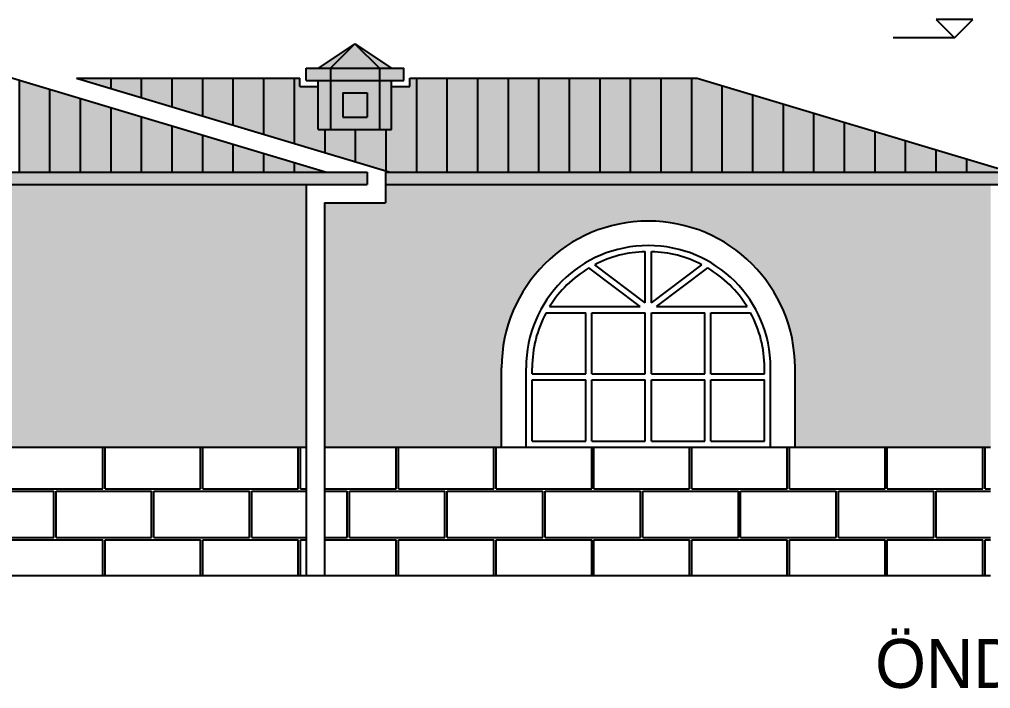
# Model space of a CAD drawing. Extents: x 9483 to 67306, y -5730 to 5191.
# Drawn here: x 22454 to 23249, y -749 to -201 of the extents above; entities that cross this region are included whole.
import ezdxf

# ---------------------------------------------------------------- set-up
doc = ezdxf.new("R2010")
doc.units = 0
doc.header["$MEASUREMENT"] = 0
for name, color, linetype in [('duvar', 3, 'CONTINUOUS'), ('kolon', 1, 'CONTINUOUS'), ('Layer1', 4, 'CONTINUOUS'), ('yazı', 6, 'CONTINUOUS'), ('ölçü', 5, 'CONTINUOUS')]:
    doc.layers.add(name, color=color, linetype=linetype)

msp = doc.modelspace()

# ---------------------------------------------------------------- hatches: boundary and pattern name
at = {"layer": 'Layer1'}
h = msp.add_hatch(color=6, dxfattribs=at)
h.dxf.hatch_style = 1
h.set_gradient(color1=(255, 0, 0), color2=(255, 219, 219), one_color=1, tint=0.93, name='CYLINDER')
h.paths.add_polyline_path([(22728.65688, -221.03672), (22698.65688, -241.03672), (22708.65688, -241.03672)])
h = msp.add_hatch(color=6, dxfattribs=at)
h.dxf.hatch_style = 1
h.set_gradient(color1=(255, 0, 0), color2=(255, 219, 219), one_color=1, tint=0.93, name='CYLINDER')
h.paths.add_polyline_path([(22728.65688, -221.03672), (22708.65688, -241.03672), (22748.65688, -241.03672)])
h = msp.add_hatch(color=6, dxfattribs=at)
h.dxf.hatch_style = 1
h.set_gradient(color1=(255, 0, 0), color2=(255, 219, 219), one_color=1, tint=0.93, name='CYLINDER')
h.paths.add_polyline_path([(22728.65688, -221.03672), (22748.65688, -241.03672), (22758.65688, -241.03672)])
h = msp.add_hatch(color=6, dxfattribs=at)
h.dxf.hatch_style = 1
h.set_gradient(color1=(255, 0, 0), color2=(255, 219, 219), one_color=1, tint=0.93, name='CYLINDER')
h.paths.add_polyline_path([(22708.65688, -241.03672), (22688.65688, -241.03672), (22688.65688, -251.03672), (22708.65688, -251.03672)])
h.paths.add_polyline_path([(22748.65688, -241.03672), (22708.65688, -241.03672), (22708.65688, -251.03672), (22748.65688, -251.03672)])
h.paths.add_polyline_path([(22768.65688, -241.03672), (22748.65688, -241.03672), (22748.65688, -251.03672), (22768.65688, -251.03672)])
h = msp.add_hatch(color=35, dxfattribs=at)
h.dxf.hatch_style = 1
h.set_gradient(color1=(255, 0, 0), color2=(255, 209, 209), one_color=1, tint=0.91, name='CYLINDER')
h.paths.add_polyline_path([(22479.15191, -258.18523), (22454.15191, -250.68523), (22454.15191, -326.03672), (22479.15191, -326.03672)])
h = msp.add_hatch(color=35, dxfattribs=at)
h.dxf.hatch_style = 1
h.set_gradient(color1=(255, 0, 0), color2=(255, 209, 209), one_color=1, tint=0.91, name='CYLINDER')
h.paths.add_polyline_path([(22529.15191, -249.03672), (22504.15191, -249.03672), (22504.15191, -250.02477), (22529.15191, -257.52477)])
h = msp.add_hatch(color=35, dxfattribs=at)
h.dxf.hatch_style = 1
h.set_gradient(color1=(255, 0, 0), color2=(255, 209, 209), one_color=1, tint=0.91, name='CYLINDER')
h.paths.add_polyline_path([(22529.15191, -249.03672), (22529.15191, -257.52477), (22554.15191, -265.02477), (22554.15191, -249.03672)])
h = msp.add_hatch(color=35, dxfattribs=at)
h.dxf.hatch_style = 1
h.set_gradient(color1=(255, 0, 0), color2=(255, 209, 209), one_color=1, tint=0.91, name='CYLINDER')
h.paths.add_polyline_path([(22579.15191, -249.03672), (22554.15191, -249.03672), (22554.15191, -265.02477), (22579.15191, -272.52477)])
h = msp.add_hatch(color=35, dxfattribs=at)
h.dxf.hatch_style = 1
h.set_gradient(color1=(255, 0, 0), color2=(255, 209, 209), one_color=1, tint=0.91, name='CYLINDER')
h.paths.add_polyline_path([(22604.15191, -249.03672), (22579.15191, -249.03672), (22579.15191, -272.52477), (22604.15191, -280.02477)])
h = msp.add_hatch(color=35, dxfattribs=at)
h.dxf.hatch_style = 1
h.set_gradient(color1=(255, 0, 0), color2=(255, 209, 209), one_color=1, tint=0.91, name='CYLINDER')
h.paths.add_polyline_path([(22629.15191, -249.03672), (22604.15191, -249.03672), (22604.15191, -280.02477), (22629.15191, -287.52477)])
h = msp.add_hatch(color=35, dxfattribs=at)
h.dxf.hatch_style = 1
h.set_gradient(color1=(255, 0, 0), color2=(255, 209, 209), one_color=1, tint=0.91, name='CYLINDER')
h.paths.add_polyline_path([(22654.15191, -249.03672), (22629.15191, -249.03672), (22629.15191, -287.52477), (22654.15191, -295.02477)])
h = msp.add_hatch(color=35, dxfattribs=at)
h.dxf.hatch_style = 1
h.set_gradient(color1=(255, 0, 0), color2=(255, 209, 209), one_color=1, tint=0.91, name='CYLINDER')
h.paths.add_polyline_path([(22679.15191, -249.03672), (22654.15191, -249.03672), (22654.15191, -295.02477), (22679.15191, -302.52477)])
h = msp.add_hatch(color=6, dxfattribs=at)
h.dxf.hatch_style = 1
h.set_gradient(color1=(255, 0, 0), color2=(255, 219, 219), one_color=1, tint=0.93, name='CYLINDER')
h.paths.add_polyline_path([(22698.65688, -256.03672), (22683.65688, -256.03672), (22683.65688, -249.03672), (22679.15191, -249.03672), (22679.15191, -302.52477), (22704.15191, -310.02477), (22704.15191, -291.03672), (22698.65688, -291.03672)])
h = msp.add_hatch(color=6, dxfattribs=at)
h.dxf.hatch_style = 1
h.set_gradient(color1=(255, 223, 127), color2=(255, 246, 219), one_color=1, tint=0.93, name='CYLINDER')
h.paths.add_polyline_path([(22708.65688, -251.03672), (22698.65688, -251.03672), (22698.65688, -291.03672), (22708.65688, -291.03672)])
h.paths.add_polyline_path([(22758.65688, -251.03672), (22748.65688, -251.03672), (22748.65688, -291.03672), (22758.65688, -291.03672)])
h = msp.add_hatch(color=6, dxfattribs=at)
h.dxf.hatch_style = 1
h.set_gradient(color1=(255, 223, 127), color2=(255, 231, 158), one_color=1, tint=0.81, name='CYLINDER')
h.paths.add_polyline_path([(22748.65688, -251.03672), (22708.65688, -251.03672), (22708.65688, -291.03672), (22748.65688, -291.03672)])
h = msp.add_hatch(color=6, dxfattribs=at)
h.dxf.hatch_style = 1
h.set_gradient(color1=(255, 0, 0), color2=(255, 219, 219), one_color=1, tint=0.93, name='CYLINDER')
h.paths.add_polyline_path([(22779.15191, -249.03672), (22773.65688, -249.03672), (22773.65688, -256.03672), (22758.65688, -256.03672), (22758.65688, -291.03672), (22754.15191, -291.03672), (22754.15191, -325.02477), (22757.52508, -326.03672), (22779.15191, -326.03672)])
h = msp.add_hatch(color=35, dxfattribs=at)
h.dxf.hatch_style = 1
h.set_gradient(color1=(255, 0, 0), color2=(255, 209, 209), one_color=1, tint=0.91, name='CYLINDER')
h.paths.add_polyline_path([(22804.15191, -249.03672), (22779.15191, -249.03672), (22779.15191, -326.03672), (22804.15191, -326.03672)])
h = msp.add_hatch(color=35, dxfattribs=at)
h.dxf.hatch_style = 1
h.set_gradient(color1=(255, 0, 0), color2=(255, 209, 209), one_color=1, tint=0.91, name='CYLINDER')
h.paths.add_polyline_path([(22829.15191, -249.03672), (22804.15191, -249.03672), (22804.15191, -326.03672), (22829.15191, -326.03672)])
h = msp.add_hatch(color=35, dxfattribs=at)
h.dxf.hatch_style = 1
h.set_gradient(color1=(255, 0, 0), color2=(255, 209, 209), one_color=1, tint=0.91, name='CYLINDER')
h.paths.add_polyline_path([(22854.15191, -249.03672), (22829.15191, -249.03672), (22829.15191, -326.03672), (22854.15191, -326.03672)])
h = msp.add_hatch(color=35, dxfattribs=at)
h.dxf.hatch_style = 1
h.set_gradient(color1=(255, 0, 0), color2=(255, 209, 209), one_color=1, tint=0.91, name='CYLINDER')
h.paths.add_polyline_path([(22879.15191, -249.03672), (22854.15191, -249.03672), (22854.15191, -326.03672), (22879.15191, -326.03672)])
h = msp.add_hatch(color=35, dxfattribs=at)
h.dxf.hatch_style = 1
h.set_gradient(color1=(255, 0, 0), color2=(255, 209, 209), one_color=1, tint=0.91, name='CYLINDER')
h.paths.add_polyline_path([(22879.15191, -326.03672), (22904.15191, -326.03672), (22904.15191, -249.03672), (22879.15191, -249.03672)])
h = msp.add_hatch(color=35, dxfattribs=at)
h.dxf.hatch_style = 1
h.set_gradient(color1=(255, 0, 0), color2=(255, 209, 209), one_color=1, tint=0.91, name='CYLINDER')
h.paths.add_polyline_path([(22904.15191, -326.03672), (22929.15191, -326.03672), (22929.15191, -249.03672), (22904.15191, -249.03672)])
h = msp.add_hatch(color=35, dxfattribs=at)
h.dxf.hatch_style = 1
h.set_gradient(color1=(255, 0, 0), color2=(255, 209, 209), one_color=1, tint=0.91, name='CYLINDER')
h.paths.add_polyline_path([(22929.15191, -326.03672), (22954.15191, -326.03672), (22954.15191, -249.03672), (22929.15191, -249.03672)])
h = msp.add_hatch(color=35, dxfattribs=at)
h.dxf.hatch_style = 1
h.set_gradient(color1=(255, 0, 0), color2=(255, 209, 209), one_color=1, tint=0.91, name='CYLINDER')
h.paths.add_polyline_path([(22979.15191, -249.03672), (22954.15191, -249.03672), (22954.15191, -326.03672), (22979.15191, -326.03672)])
h = msp.add_hatch(color=35, dxfattribs=at)
h.dxf.hatch_style = 1
h.set_gradient(color1=(255, 0, 0), color2=(255, 209, 209), one_color=1, tint=0.91, name='CYLINDER')
h.paths.add_polyline_path([(22979.15191, -326.03672), (23004.15191, -326.03672), (23004.15191, -249.03672), (22979.15191, -249.03672)])
h = msp.add_hatch(color=35, dxfattribs=at)
h.dxf.hatch_style = 1
h.set_gradient(color1=(255, 0, 0), color2=(255, 209, 209), one_color=1, tint=0.91, name='CYLINDER')
h.paths.add_polyline_path([(23029.15191, -255.18523), (23008.65688, -249.03672), (23004.15191, -249.03672), (23004.15191, -326.03672), (23029.15191, -326.03672)])
h = msp.add_hatch(color=35, dxfattribs=at)
h.dxf.hatch_style = 1
h.set_gradient(color1=(255, 0, 0), color2=(255, 209, 209), one_color=1, tint=0.91, name='CYLINDER')
h.paths.add_polyline_path([(22504.15191, -265.68523), (22479.15191, -258.18523), (22479.15191, -326.03672), (22504.15191, -326.03672)])
h = msp.add_hatch(color=35, dxfattribs=at)
h.dxf.hatch_style = 1
h.set_gradient(color1=(255, 0, 0), color2=(255, 209, 209), one_color=1, tint=0.91, name='CYLINDER')
h.paths.add_polyline_path([(23054.15191, -262.68523), (23029.15191, -255.18523), (23029.15191, -326.03672), (23054.15191, -326.03672)])
h = msp.add_hatch(color=35, dxfattribs=at)
h.dxf.hatch_style = 1
h.set_gradient(color1=(255, 0, 0), color2=(255, 209, 209), one_color=1, tint=0.91, name='CYLINDER')
h.paths.add_polyline_path([(22529.15191, -273.18523), (22504.15191, -265.68523), (22504.15191, -326.03672), (22529.15191, -326.03672)])
h = msp.add_hatch(color=35, dxfattribs=at)
h.dxf.hatch_style = 1
h.set_gradient(color1=(255, 0, 0), color2=(255, 209, 209), one_color=1, tint=0.91, name='CYLINDER')
h.paths.add_polyline_path([(23079.15191, -270.18523), (23054.15191, -262.68523), (23054.15191, -326.03672), (23079.15191, -326.03672)])
h = msp.add_hatch(color=35, dxfattribs=at)
h.dxf.hatch_style = 1
h.set_gradient(color1=(255, 0, 0), color2=(255, 209, 209), one_color=1, tint=0.91, name='CYLINDER')
h.paths.add_polyline_path([(22529.15191, -326.03672), (22554.15191, -326.03672), (22554.15191, -280.68523), (22529.15191, -273.18523)])
h = msp.add_hatch(color=35, dxfattribs=at)
h.dxf.hatch_style = 1
h.set_gradient(color1=(255, 0, 0), color2=(255, 209, 209), one_color=1, tint=0.91, name='CYLINDER')
h.paths.add_polyline_path([(23079.15191, -326.03672), (23104.15191, -326.03672), (23104.15191, -277.68523), (23079.15191, -270.18523)])
h = msp.add_hatch(color=35, dxfattribs=at)
h.dxf.hatch_style = 1
h.set_gradient(color1=(255, 0, 0), color2=(255, 209, 209), one_color=1, tint=0.91, name='CYLINDER')
h.paths.add_polyline_path([(23104.15191, -326.03672), (23129.15191, -326.03672), (23129.15191, -285.18523), (23104.15191, -277.68523)])
h = msp.add_hatch(color=35, dxfattribs=at)
h.dxf.hatch_style = 1
h.set_gradient(color1=(255, 0, 0), color2=(255, 209, 209), one_color=1, tint=0.91, name='CYLINDER')
h.paths.add_polyline_path([(22579.15191, -288.18523), (22554.15191, -280.68523), (22554.15191, -326.03672), (22579.15191, -326.03672)])
h = msp.add_hatch(color=35, dxfattribs=at)
h.dxf.hatch_style = 1
h.set_gradient(color1=(255, 0, 0), color2=(255, 209, 209), one_color=1, tint=0.91, name='CYLINDER')
h.paths.add_polyline_path([(23129.15191, -326.03672), (23154.15191, -326.03672), (23154.15191, -292.68523), (23129.15191, -285.18523)])
h = msp.add_hatch(color=35, dxfattribs=at)
h.dxf.hatch_style = 1
h.set_gradient(color1=(255, 0, 0), color2=(255, 209, 209), one_color=1, tint=0.91, name='CYLINDER')
h.paths.add_polyline_path([(22604.15191, -295.68523), (22579.15191, -288.18523), (22579.15191, -326.03672), (22604.15191, -326.03672)])
h = msp.add_hatch(color=6, dxfattribs=at)
h.dxf.hatch_style = 1
h.set_gradient(color1=(255, 0, 0), color2=(255, 219, 219), one_color=1, tint=0.93, name='CYLINDER')
h.paths.add_polyline_path([(22729.15191, -291.03672), (22704.15191, -291.03672), (22704.15191, -310.02477), (22729.15191, -317.52477)])
h = msp.add_hatch(color=6, dxfattribs=at)
h.dxf.hatch_style = 1
h.set_gradient(color1=(255, 0, 0), color2=(255, 219, 219), one_color=1, tint=0.93, name='CYLINDER')
h.paths.add_polyline_path([(22729.15191, -291.03672), (22729.15191, -317.52477), (22754.15191, -325.02477), (22754.15191, -291.03672)])
h = msp.add_hatch(color=35, dxfattribs=at)
h.dxf.hatch_style = 1
h.set_gradient(color1=(255, 0, 0), color2=(255, 209, 209), one_color=1, tint=0.91, name='CYLINDER')
h.paths.add_polyline_path([(23179.15191, -300.18523), (23154.15191, -292.68523), (23154.15191, -326.03672), (23179.15191, -326.03672)])
h = msp.add_hatch(color=35, dxfattribs=at)
h.dxf.hatch_style = 1
h.set_gradient(color1=(255, 0, 0), color2=(255, 209, 209), one_color=1, tint=0.91, name='CYLINDER')
h.paths.add_polyline_path([(22629.15191, -326.03672), (22629.15191, -303.18523), (22604.15191, -295.68523), (22604.15191, -326.03672)])
h = msp.add_hatch(color=35, dxfattribs=at)
h.dxf.hatch_style = 1
h.set_gradient(color1=(255, 0, 0), color2=(255, 209, 209), one_color=1, tint=0.91, name='CYLINDER')
h.paths.add_polyline_path([(23204.15191, -326.03672), (23204.15191, -307.68523), (23179.15191, -300.18523), (23179.15191, -326.03672)])
h = msp.add_hatch(color=35, dxfattribs=at)
h.dxf.hatch_style = 1
h.set_gradient(color1=(255, 0, 0), color2=(255, 209, 209), one_color=1, tint=0.91, name='CYLINDER')
h.paths.add_polyline_path([(22629.15191, -303.18523), (22629.15191, -326.03672), (22654.15191, -326.03672), (22654.15191, -310.68523)])
h = msp.add_hatch(color=35, dxfattribs=at)
h.dxf.hatch_style = 1
h.set_gradient(color1=(255, 0, 0), color2=(255, 209, 209), one_color=1, tint=0.91, name='CYLINDER')
h.paths.add_polyline_path([(23229.15191, -326.03672), (23229.15191, -315.18523), (23204.15191, -307.68523), (23204.15191, -326.03672)])
h = msp.add_hatch(color=35, dxfattribs=at)
h.dxf.hatch_style = 1
h.set_gradient(color1=(255, 0, 0), color2=(255, 209, 209), one_color=1, tint=0.91, name='CYLINDER')
h.paths.add_polyline_path([(22679.15191, -318.18523), (22654.15191, -310.68523), (22654.15191, -326.03672), (22679.15191, -326.03672)])
h = msp.add_hatch(color=35, dxfattribs=at)
h.dxf.hatch_style = 1
h.set_gradient(color1=(255, 0, 0), color2=(255, 209, 209), one_color=1, tint=0.91, name='CYLINDER')
h.paths.add_polyline_path([(23229.15191, -315.18523), (23229.15191, -326.03672), (23254.15191, -326.03672), (23254.15191, -322.68523)])
h = msp.add_hatch(color=35, dxfattribs=at)
h.dxf.hatch_style = 1
h.set_gradient(color1=(255, 0, 0), color2=(255, 209, 209), one_color=1, tint=0.91, name='CYLINDER')
h.paths.add_polyline_path([(22679.15191, -318.18523), (22679.15191, -326.03672), (22704.15191, -326.03672), (22704.15191, -325.68523)])
h = msp.add_hatch(color=35, dxfattribs=at)
h.dxf.hatch_style = 1
h.set_gradient(color1=(255, 191, 0), color2=(255, 210, 77), one_color=1, tint=0.65, name='CYLINDER')
h.paths.add_polyline_path([(22378.65688, -526.03672), (22378.65688, -551.03672), (22688.65688, -551.03672), (22688.65688, -336.03672), (21878.65688, -336.03672), (21878.65688, -551.03672), (22058.65688, -551.03672), (22058.65688, -526.03672, -1)])
h = msp.add_hatch(color=35, dxfattribs=at)
h.dxf.hatch_style = 1
h.set_gradient(color1=(255, 223, 127), color2=(255, 210, 77), one_color=1, tint=0.65, name='CYLINDER')
h.paths.add_polyline_path([(23088.65688, -486.03672), (23088.65688, -551.03672), (23248.65688, -551.03672), (23248.65688, -336.03672), (22753.65688, -336.03672), (22753.65688, -351.03672), (22703.65688, -351.03672), (22703.65688, -551.03672), (22848.65688, -551.03672), (22848.65688, -486.03672, -1)])
h = msp.add_hatch(dxfattribs=at)
h.set_pattern_fill('AR-B816C,_O', color=35, scale=5)
h.set_pattern_definition([(0, (-15195.85, -186.973), (40, 40), [78.125, -1.875]), (0, (-15235.85, -185.098), (40, 40), [78.125, -1.875]), (90, (-15195.85, -186.973), (-40, 40), [-41.875, 38.125]), (90, (-15197.723, -186.973), (-40, 40), [-41.875, 38.125])])
h.paths.add_polyline_path([(21878.65688, -551.03672), (21878.65688, -656.03672), (22688.65688, -656.03672), (22688.65688, -551.03672)])
h.paths.add_polyline_path([(22703.65688, -551.03672), (22703.65688, -656.03672), (23248.65688, -656.03672), (23248.65688, -551.03672)])
at = {"layer": 'ölçü'}
h = msp.add_hatch(color=5, dxfattribs=at)
h.dxf.hatch_style = 1
h.set_gradient(color1=(255, 0, 0), color2=(255, 204, 204), one_color=1, tint=0.9, name='CYLINDER')
h.paths.add_polyline_path([(22738.65688, -326.03672), (21828.65688, -326.03672), (21828.65688, -336.03672), (22738.65688, -336.03672)])
h.paths.add_polyline_path([(23298.65688, -326.03672), (22753.65688, -326.03672), (22753.65688, -336.03672), (23298.65688, -336.03672)])

# ---------------------------------------------------------------- linework, layer by layer
at = {"layer": 'duvar'}
for p, q in [((22688.65688, -336.03672), (22688.65688, -656.03672)), ((22703.65688, -351.03672), (22703.65688, -656.03672))]:
    msp.add_line(p, q, dxfattribs=at)
at = {"layer": 'duvar', "color": 3}
for p, q in [((22848.65688, -551.03672), (22848.65688, -486.03672)), ((22868.65688, -551.03672), (22868.65688, -486.03672)), ((23068.65688, -551.03672), (23068.65688, -486.03672)), ((23088.65688, -551.03672), (23088.65688, -486.03672)), ((22848.65688, -551.03672), (22868.65688, -551.03672)), ((23068.65688, -551.03672), (23088.65688, -551.03672))]:
    msp.add_line(p, q, dxfattribs=at)
for radius in [120, 100]:
    msp.add_arc((22968.65688, -486.03672), radius, 360, 180, dxfattribs=at)
at = {"layer": 'kolon', "color": 1}
msp.add_line((21474.56448, -656.03672), (23248.65688, -656.03672), dxfattribs=at)
at = {"layer": 'Layer1', "color": 35}
for p, q in [((22338.65688, -216.03672), (22705.32355, -326.03672)), ((22728.65688, -221.03672), (22698.65688, -241.03672)), ((22728.65688, -221.03672), (22708.65688, -241.03672)), ((22728.65688, -221.03672), (22748.65688, -241.03672)), ((22728.65688, -221.03672), (22758.65688, -241.03672)), ((22688.65688, -241.03672), (22768.65688, -241.03672)), ((22708.65688, -241.03672), (22708.65688, -291.03672)), ((22748.65688, -241.03672), (22748.65688, -291.03672)), ((22454.15191, -326.03672), (22454.15191, -250.68523)), ((22500.85841, -249.03672), (22757.52508, -326.03672)), ((22500.85841, -249.03672), (22683.65688, -249.03672)), ((22504.15191, -250.02477), (22504.15191, -249.03672)), ((22529.15191, -257.52477), (22529.15191, -249.03672)), ((22554.15191, -265.02477), (22554.15191, -249.03672)), ((22579.15191, -272.52477), (22579.15191, -249.03672)), ((22604.15191, -280.02477), (22604.15191, -249.03672)), ((22629.15191, -287.52477), (22629.15191, -249.03672)), ((22654.15191, -295.02477), (22654.15191, -249.03672)), ((22679.15191, -302.52477), (22679.15191, -249.03672)), ((22688.65688, -251.03672), (22768.65688, -251.03672)), ((22773.65688, -249.03672), (23008.65688, -249.03672)), ((22779.15191, -326.03672), (22779.15191, -249.03672)), ((22804.15191, -326.03672), (22804.15191, -249.03672)), ((22829.15191, -326.03672), (22829.15191, -249.03672)), ((22854.15191, -326.03672), (22854.15191, -249.03672)), ((22879.15191, -326.03672), (22879.15191, -249.03672)), ((22904.15191, -326.03672), (22904.15191, -249.03672)), ((22929.15191, -326.03672), (22929.15191, -249.03672)), ((22954.15191, -326.03672), (22954.15191, -249.03672)), ((22979.15191, -326.03672), (22979.15191, -249.03672)), ((23004.15191, -326.03672), (23004.15191, -249.03672)), ((23008.65688, -249.03672), (23265.32355, -326.03672)), ((22479.15191, -326.03672), (22479.15191, -258.18523)), ((22683.65688, -256.03672), (22698.65688, -256.03672)), ((22718.65688, -261.03672), (22718.65688, -281.03672)), ((22718.65688, -261.03672), (22738.65688, -261.03672)), ((22738.65688, -261.03672), (22738.65688, -281.03672)), ((22758.65688, -256.03672), (22773.65688, -256.03672)), ((23029.15191, -326.03672), (23029.15191, -255.18523)), ((22504.15191, -326.03672), (22504.15191, -265.68523)), ((23054.15191, -326.03672), (23054.15191, -262.68523)), ((22529.15191, -326.03672), (22529.15191, -273.18523)), ((23079.15191, -326.03672), (23079.15191, -270.18523)), ((23104.15191, -326.03672), (23104.15191, -277.68523)), ((22554.15191, -326.03672), (22554.15191, -280.68523)), ((22718.65688, -281.03672), (22738.65688, -281.03672)), ((23129.15191, -326.03672), (23129.15191, -285.18523)), ((22579.15191, -326.03672), (22579.15191, -288.18523)), ((22698.65688, -291.03672), (22758.65688, -291.03672)), ((22704.15191, -310.02477), (22704.15191, -291.03672)), ((22729.15191, -317.52477), (22729.15191, -291.03672)), ((22754.15191, -325.02477), (22754.15191, -291.03672)), ((23154.15191, -326.03672), (23154.15191, -292.68523)), ((22604.15191, -326.03672), (22604.15191, -295.68523)), ((23179.15191, -326.03672), (23179.15191, -300.18523)), ((22629.15191, -326.03672), (22629.15191, -303.18523)), ((23204.15191, -326.03672), (23204.15191, -307.68523)), ((22654.15191, -326.03672), (22654.15191, -310.68523)), ((23229.15191, -326.03672), (23229.15191, -315.18523)), ((22679.15191, -326.03672), (22679.15191, -318.18523)), ((22704.15191, -326.03672), (22704.15191, -325.68523)), ((21828.65688, -326.03672), (22738.65688, -326.03672)), ((22753.65688, -326.03672), (23298.65688, -326.03672)), ((21828.65688, -336.03672), (22738.65688, -336.03672)), ((22753.65688, -336.03672), (23298.65688, -336.03672)), ((22703.65688, -351.03672), (22753.65688, -351.03672)), ((21878.65688, -551.03672), (22688.65688, -551.03672)), ((22703.65688, -551.03672), (23248.65688, -551.03672))]:
    msp.add_line(p, q, dxfattribs=at)
at = {"layer": 'Layer1', "color": 4}
for p, q in [((22966.15688, -432.90592), (22966.15688, -391.03672)), ((22971.15688, -432.90592), (22971.15688, -391.03672)), ((22962.00387, -436.03672), (22920.05309, -404.41153)), ((22966.15688, -432.90592), (22924.82938, -401.7506)), ((22971.15688, -432.90592), (23012.48438, -401.7506)), ((22975.30989, -436.03672), (23017.26068, -404.41153)), ((22887.87941, -436.03672), (22962.00387, -436.03672)), ((22975.30989, -436.03672), (23049.43435, -436.03672)), ((22884.99088, -441.03672), (22917.40688, -441.03672)), ((22917.40688, -491.03672), (22917.40688, -441.03672)), ((22922.40688, -491.03672), (22922.40688, -441.03672)), ((22922.40688, -441.03672), (22966.15688, -441.03672)), ((22966.15688, -491.03672), (22966.15688, -441.03672)), ((22971.15688, -491.03672), (22971.15688, -441.03672)), ((22971.15688, -441.03672), (23014.90688, -441.03672)), ((23014.90688, -491.03672), (23014.90688, -441.03672)), ((23019.90688, -491.03672), (23019.90688, -441.03672)), ((23019.90688, -441.03672), (23052.32288, -441.03672)), ((22873.65688, -491.03672), (22873.65688, -486.03672)), ((22873.65688, -491.03672), (22917.40688, -491.03672)), ((22922.40688, -491.03672), (22966.15688, -491.03672)), ((22971.15688, -491.03672), (23014.90688, -491.03672)), ((23019.90688, -491.03672), (23063.65688, -491.03672)), ((23063.65688, -491.03672), (23063.65688, -486.03672)), ((22873.65688, -546.03672), (22873.65688, -496.03672)), ((22873.65688, -496.03672), (22917.40688, -496.03672)), ((22917.40688, -546.03672), (22917.40688, -496.03672)), ((22922.40688, -546.03672), (22922.40688, -496.03672)), ((22922.40688, -496.03672), (22966.15688, -496.03672)), ((22966.15688, -546.03672), (22966.15688, -496.03672)), ((22971.15688, -546.03672), (22971.15688, -496.03672)), ((22971.15688, -496.03672), (23014.90688, -496.03672)), ((23014.90688, -546.03672), (23014.90688, -496.03672)), ((23019.90688, -546.03672), (23019.90688, -496.03672)), ((23019.90688, -496.03672), (23063.65688, -496.03672)), ((23063.65688, -546.03672), (23063.65688, -496.03672)), ((22873.65688, -546.03672), (22917.40688, -546.03672)), ((22922.40688, -546.03672), (22966.15688, -546.03672)), ((22971.15688, -546.03672), (23014.90688, -546.03672)), ((23019.90688, -546.03672), (23063.65688, -546.03672)), ((22868.65688, -551.03672), (23068.65688, -551.03672))]:
    msp.add_line(p, q, dxfattribs=at)
for start, end in [(91.50795775, 117.4737462), (62.5262538, 88.49204225), (120.77172475, 148.24313614), (31.75686386, 59.22827525), (151.72628637, 180), (360, 28.27371363)]:
    msp.add_arc((22968.65688, -486.03672), 95, start, end, dxfattribs=at)
at = {"layer": 'yazı', "color": 35}
for p, q in [((22688.65688, -251.03672), (22688.65688, -241.03672)), ((22768.65688, -251.03672), (22768.65688, -241.03672)), ((22683.65688, -256.03672), (22683.65688, -249.03672)), ((22698.65688, -291.03672), (22698.65688, -251.03672)), ((22758.65688, -291.03672), (22758.65688, -251.03672)), ((22773.65688, -256.03672), (22773.65688, -249.03672)), ((22738.65688, -326.03672), (22738.65688, -336.03672)), ((22753.65688, -326.03672), (22753.65688, -351.03672))]:
    msp.add_line(p, q, dxfattribs=at)
at = {"layer": 'ölçü', "color": 5}
for p, q in [((23204.03163, -201.03672), (23219.03163, -216.03672)), ((23234.03163, -201.03672), (23204.03163, -201.03672)), ((23219.03163, -216.03672), (23234.03163, -201.03672)), ((23219.03163, -216.03672), (23169.03163, -216.03672))]:
    msp.add_line(p, q, dxfattribs=at)

# ---------------------------------------------------------------- texts
at = {"layer": 'yazı', "color": 6}
msp.add_text('ÖNDEN GÖRÜNÜS', height=40, dxfattribs=at).set_placement((23154.20819, -747.98179))

doc.saveas('drawing.dxf')
